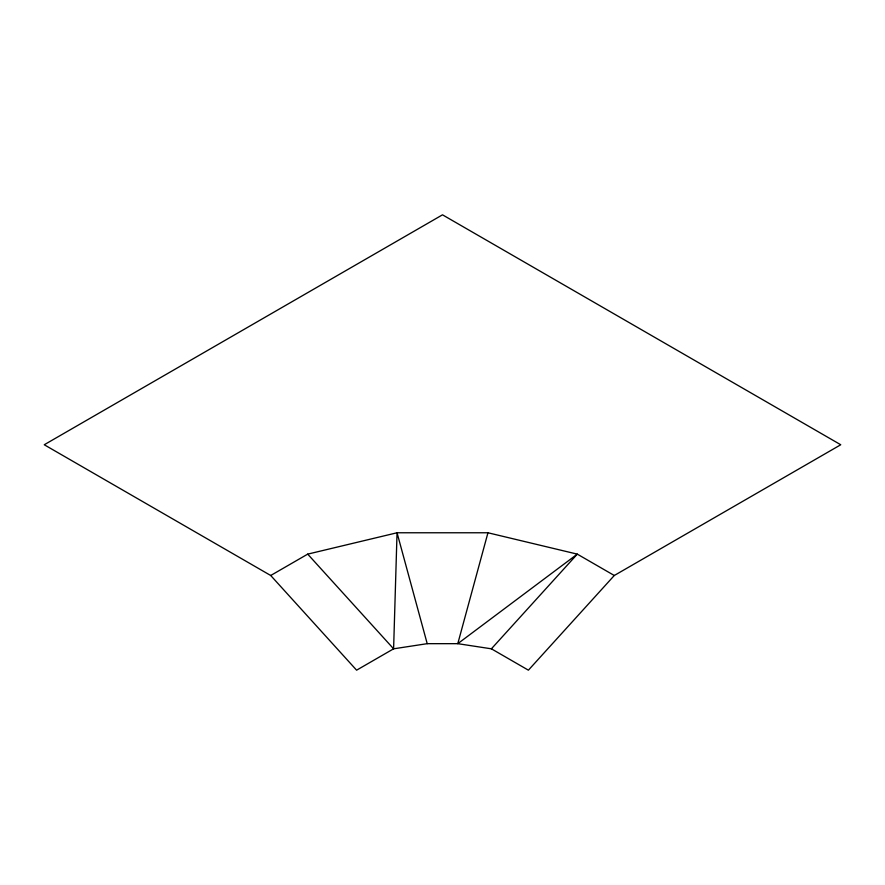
<?xml version="1.0" encoding="UTF-8"?>
<svg xmlns="http://www.w3.org/2000/svg" width="885" height="885" viewBox="0 0 885 885"><rect width="100%" height="100%" fill="white"/><g stroke="black" fill="none" stroke-linecap="round" stroke-linejoin="round"><path stroke-width="1.33" d="M491.396 648.816L577.297 554.132L487.956 532.77L457.788 643.672L427.212 643.672L393.604 648.816L356.6 670.177L270.71 575.493L44.25 444.757L442.5 214.823L840.75 444.757L614.29 575.493L528.4 670.177L491.396 648.816L457.788 643.672L577.297 554.132L614.29 575.493M270.71 575.493L307.703 554.132L397.044 532.77L487.956 532.77M307.703 554.132L393.604 648.816L397.044 532.77L427.212 643.672"/></g></svg>
